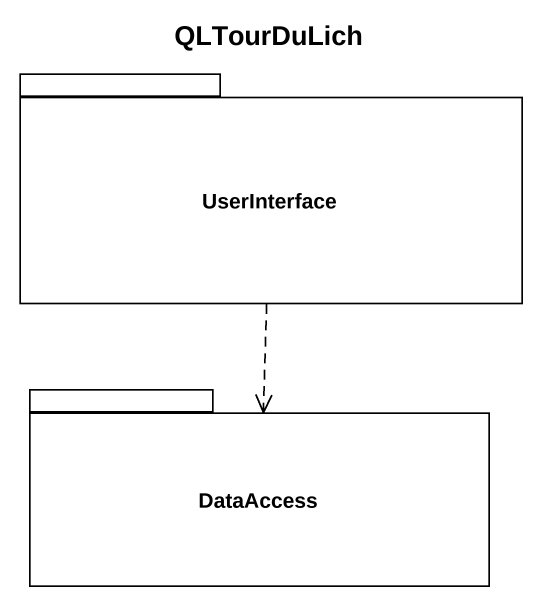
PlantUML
@startuml
title QLTourDuLich
package UserInterface {
}
package DataAccess {
}
UserInterface ..> DataAccess
@enduml
